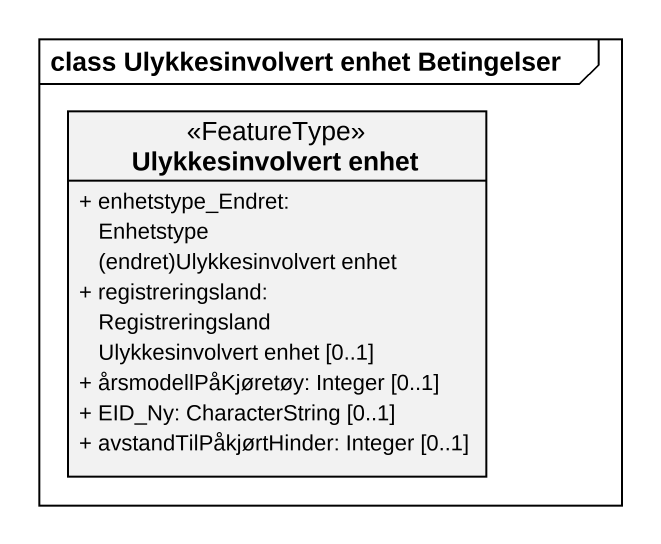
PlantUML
@startuml
mainframe class Ulykkesinvolvert enhet Betingelser
hide circle
hide empty members
skinparam classAttributeIconSize 0
class "Ulykkesinvolvert enhet" as Ulykkesinvolvert_enhet <<FeatureType>> {
  {field} + enhetstype_Endret: Enhetstype (endret)Ulykkesinvolvert enhet
  + registreringsland: RegistreringslandUlykkesinvolvert enhet [0..1]
  + årsmodellPåKjøretøy: Integer [0..1]
  + EID_Ny: CharacterString [0..1]
  + avstandTilPåkjørtHinder: Integer [0..1]
}
@enduml
